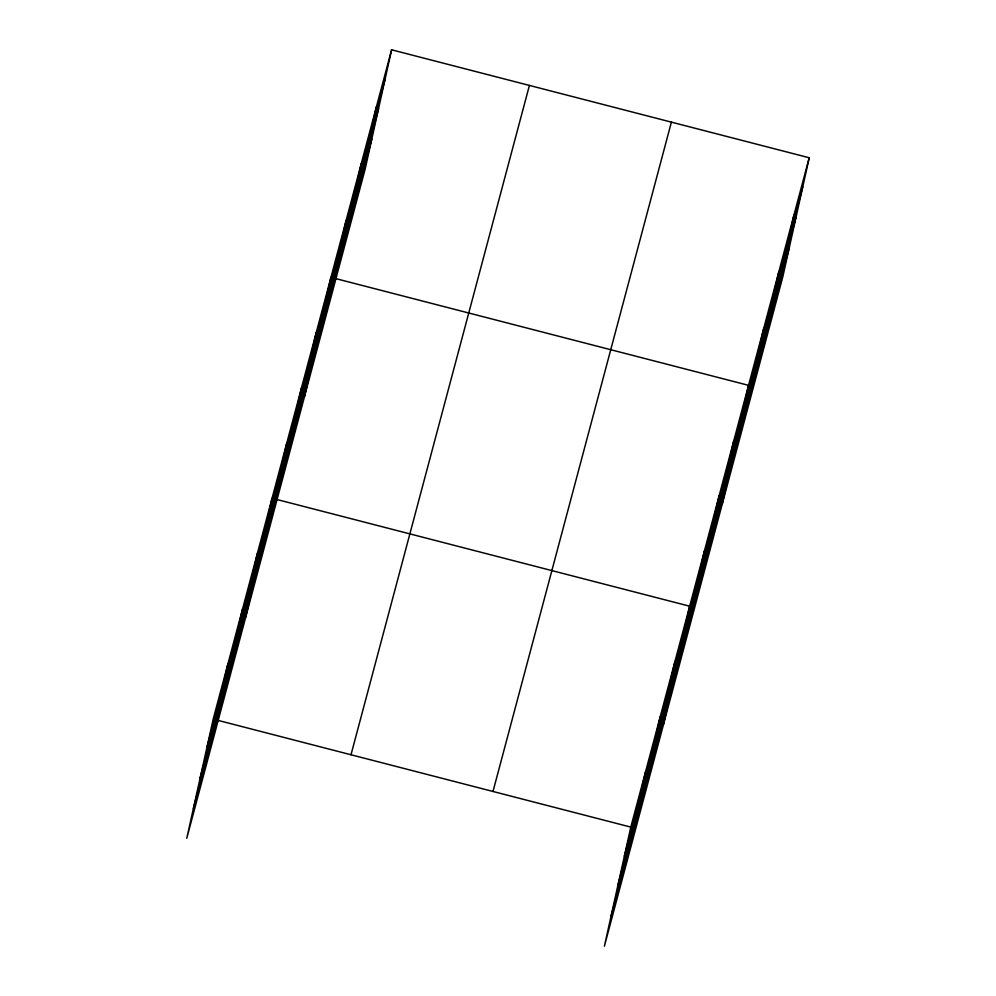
<?xml version="1.0" encoding="UTF-8"?>
<svg xmlns="http://www.w3.org/2000/svg" width="996" height="996" viewBox="0 0 996 996"><rect width="100%" height="100%" fill="white"/><g stroke="black" fill="none" stroke-linecap="round" stroke-linejoin="round"><path stroke-width="1.49" d="M221.473 692.942L227.91 663.909M236.189 637.726L242.626 608.693M250.917 582.511L257.354 553.477M245.663 617.358L272.07 498.249M280.349 472.067L286.786 443.033M295.065 416.851L301.502 387.818M309.781 361.623L316.218 332.589M304.539 396.47L330.946 277.374M339.673 249.51L346.11 220.477M354.837 192.614L361.274 163.581M370.002 135.73L376.438 106.697M391.602 49.8L365.196 168.897L186.787 838.234L213.194 719.137L391.602 49.8L809.213 157.766L782.806 276.863L604.398 946.2L630.804 827.103L809.213 157.766M639.083 800.909L645.52 771.875M653.799 745.693L660.236 716.659M668.528 690.477L674.964 661.444M663.274 725.325L689.68 606.215L276.514 499.407M697.959 580.033L704.396 551M712.675 524.817L719.112 495.784M727.404 469.589L733.828 440.556M722.15 504.437L748.556 385.34L335.391 278.519M757.284 357.477L763.72 328.443M772.448 300.593L778.884 271.559M787.612 243.696L794.049 214.663M206.757 748.17L385.166 78.833M200.171 777.888L378.58 108.552M193.373 808.515L371.782 139.179M351.003 754.756L529.411 85.432M492.995 791.471L671.404 122.135M624.368 856.137L802.776 186.8M617.781 885.855L796.19 216.518M610.984 916.482L789.392 247.145M217.638 720.282L630.804 827.103"/></g></svg>
